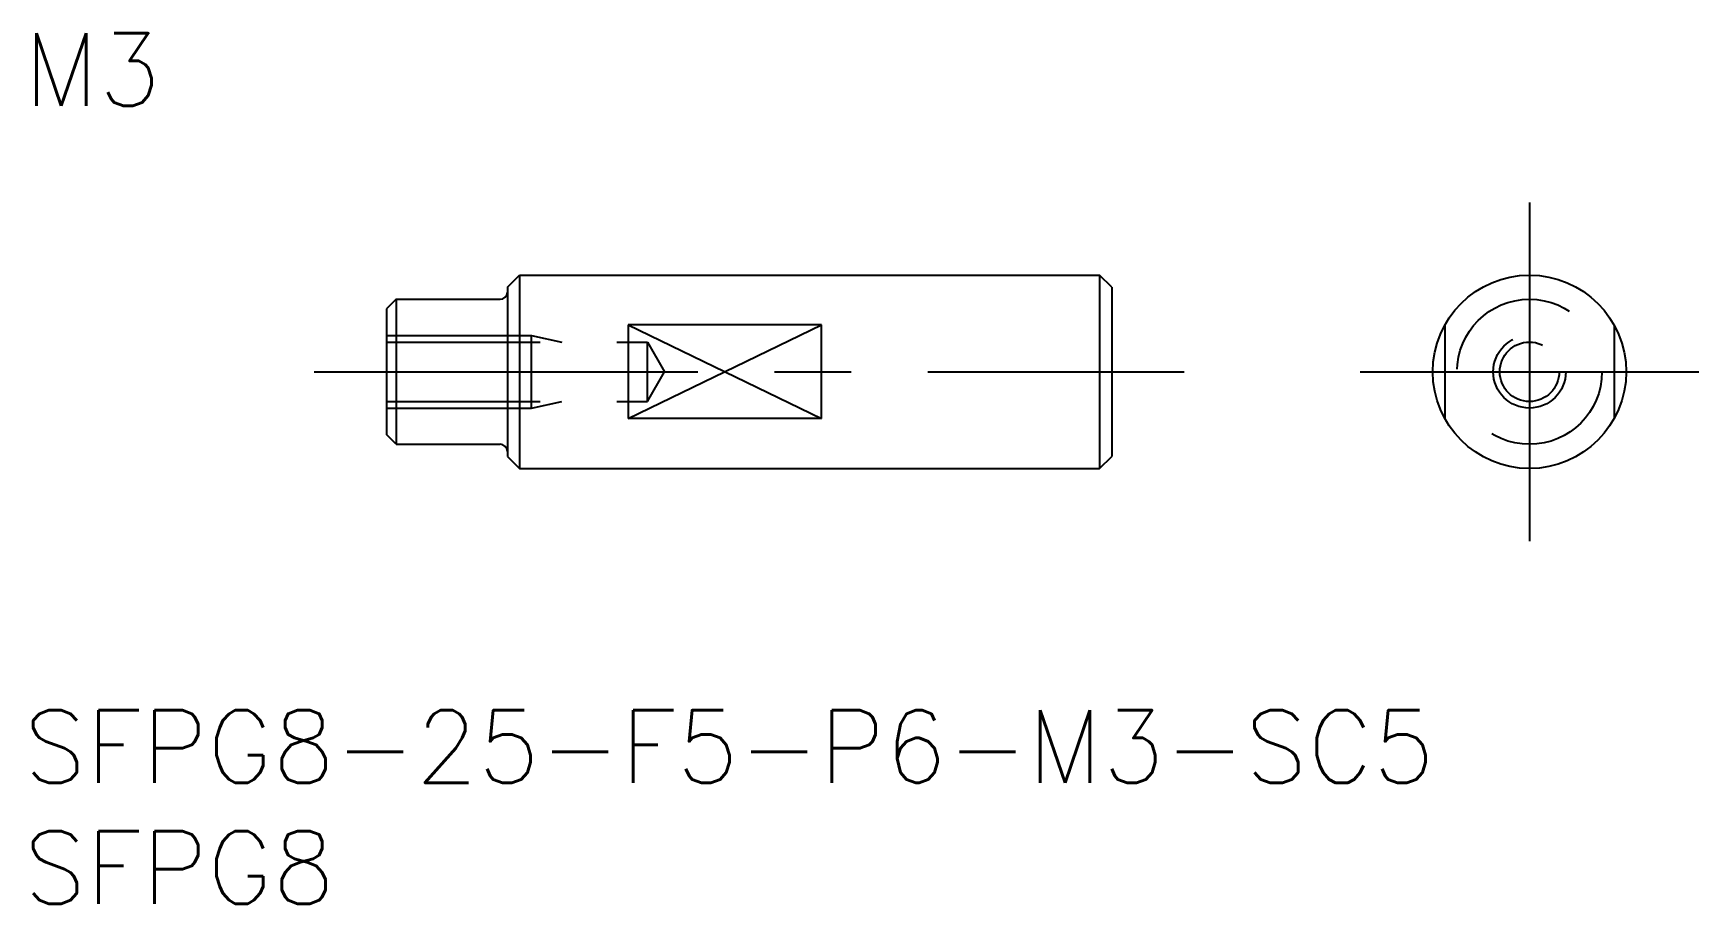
# Model space of a CAD drawing. Extents: x 0.4 to 69.3, y -8 to 28.
import ezdxf

# ---------------------------------------------------------------- set-up
doc = ezdxf.new("R2010")
doc.units = 0
doc.header["$LTSCALE"] = 0.5
doc.linetypes.add('CENTER', pattern=[50.8, 31.75, -6.35, 6.35, -6.35])
doc.linetypes.add('DASHED', pattern=[19.05, 12.7, -6.35])
for name, color, linetype in [('MSM_CENTER', 1, 'CENTER'), ('MSM_CONTINUOUS', 7, 'CONTINUOUS'), ('MSM_DASHED', 4, 'DASHED'), ('MSM_NARROW', 5, 'CONTINUOUS'), ('MSM_PART_NUMBER', 7, 'CONTINUOUS')]:
    doc.layers.add(name, color=color, linetype=linetype)
doc.styles.get("Standard").update_dxf_attribs({"font": 'txt.shx', "height": 3, "bigfont": 'bigfont.shx'})

# ---------------------------------------------------------------- blocks, each defined once
blk = doc.blocks.new('*U4')
at = {"layer": 'MSM_PART_NUMBER'}
blk.add_text('SFPG8-25-F5-P6-M3-SC5', height=3, dxfattribs=at).set_placement((0, -3))
blk = doc.blocks.new('*U5')
at = {"layer": 'MSM_PART_NUMBER'}
blk.add_text('SFPG8', height=3, dxfattribs=at).set_placement((0, -8))
blk = doc.blocks.new('*U6')
at = {"layer": 'MSM_PART_NUMBER'}
blk.add_text('M3', height=3, dxfattribs=at).set_placement((0, 25))

msp = doc.modelspace()

# ---------------------------------------------------------------- linework, layer by layer
at = {"layer": 'MSM_CENTER'}
for p, q in [((62.285, 21), (62.285, 7)), ((12, 14), (48, 14)), ((55.285, 14), (69.285, 14))]:
    msp.add_line(p, q, dxfattribs=at)
at = {"layer": 'MSM_CONTINUOUS'}
for p, q in [((20, 17.5), (20.5, 18)), ((20.5, 18), (44.5, 18)), ((20.5, 18), (20.5, 10)), ((44.5, 18), (44.5, 10)), ((45, 17.5), (44.5, 18)), ((20, 17.5), (20, 10.5)), ((45, 17.5), (45, 10.5)), ((15.4, 17), (15, 16.6)), ((15, 16.6), (15, 11.4)), ((15.4, 17), (19.7, 17)), ((15.4, 17), (15.4, 11)), ((25, 15.936), (25, 12.064)), ((33, 15.936), (25, 15.936)), ((33, 12.064), (33, 15.936)), ((33, 12.064), (25, 12.064)), ((15.4, 11), (15, 11.4)), ((15.4, 11), (19.7, 11)), ((20, 10.5), (20.5, 10)), ((44.5, 10), (45, 10.5)), ((20.5, 10), (44.5, 10))]:
    msp.add_line(p, q, dxfattribs=at)
msp.add_circle((62.285, 14), 4, dxfattribs=at)
for centre, start, end in [((19.7, 17.3), 270, 0), ((19.7, 10.7), 0, 90)]:
    msp.add_arc(centre, 0.3, start, end, dxfattribs=at)
at = {"layer": 'MSM_DASHED'}
for p, q in [((58.785, 15.936), (58.785, 12.064)), ((65.785, 15.936), (65.785, 12.064)), ((15, 15.5), (21, 15.5)), ((15, 15.229), (25.79, 15.229)), ((21, 15.5), (22.25, 15.229)), ((21, 12.5), (21, 15.5)), ((25.79, 12.77), (25.79, 15.229)), ((25.79, 15.229), (26.5, 14)), ((25.79, 12.77), (26.5, 14)), ((15, 12.77), (25.79, 12.77)), ((15, 12.5), (21, 12.5)), ((21, 12.5), (22.25, 12.77))]:
    msp.add_line(p, q, dxfattribs=at)
for radius in [3, 1.5, 1.23]:
    msp.add_circle((62.285, 14), radius, dxfattribs=at)
at = {"layer": 'MSM_NARROW'}
for p, q in [((25, 12.064), (33, 15.936)), ((25, 15.936), (33, 12.064))]:
    msp.add_line(p, q, dxfattribs=at)

# ---------------------------------------------------------------- block references
at = {"layer": 'MSM_CONTINUOUS'}
for name in ['*U6', '*U4', '*U5']:
    msp.add_blockref(name, (0, 0), dxfattribs=at)

doc.saveas('drawing.dxf')
